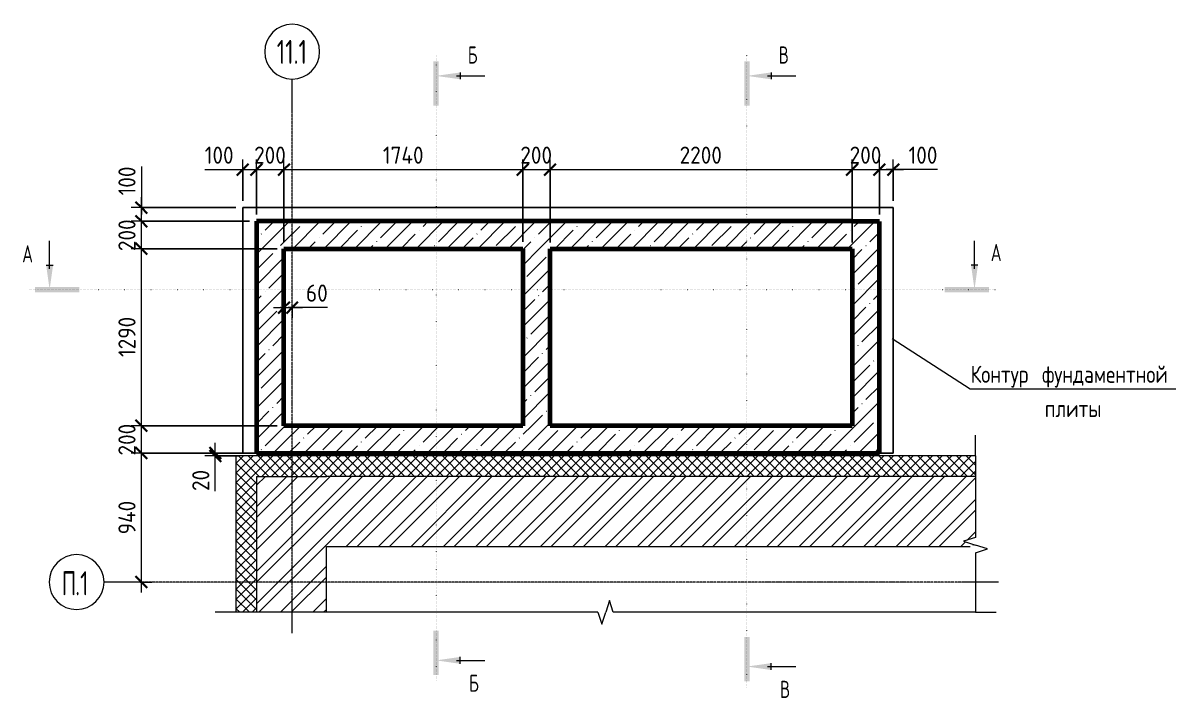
# Model space of a CAD drawing. Header units: millimetres. Extents: x 28039 to 90647, y -4005 to 79470.
# Drawn here: x 38134 to 46536, y 74550 to 79470 of the extents above; entities that cross this region are included whole.
import ezdxf

# ---------------------------------------------------------------- set-up
doc = ezdxf.new("R2010")
doc.units = ezdxf.units.MM
doc.linetypes.add('02 Штрихпунктирная _20 мм_', pattern=[25, 20, -2.5, 0, -2.5])
doc.linetypes.add('04 Пунктир 10мм', pattern=[10, 0, -10])
for name, color, linetype, lineweight in [('AA_Dim', 7, 'Continuous', 9), ('AA_Dim-50', 7, 'Continuous', 9), ('AA_Oformlenie', 7, 'Continuous', 9), ('AA_Razrez', 7, 'Continuous', 9), ('AA_Vinoska', 7, 'Continuous', 9), ('AF_Stena', 7, 'Continuous', 9), ('Оси', 7, 'Continuous', 9)]:
    doc.layers.add(name, color=color, linetype=linetype, lineweight=lineweight)
doc.layers.add('AF_Stena_Опалубка', color=7, linetype='Continuous', lineweight=20, true_color=0x0063c6)
doc.layers.add('KR_Fundament', color=7, linetype='Continuous', lineweight=20, true_color=0x804000)
doc.styles.add('GOST Common', font='GOST_Common.ttf', dxfattribs={"width": 0.85, "height": 125})
doc.styles.add('ISOCPEUR', font='isocpeur.TTF', dxfattribs={"width": 0.7, "height": 175})
doc.styles.add('ISOCPEUR_1', font='isocpeur.TTF', dxfattribs={"width": 0.7, "height": 125})
doc.styles.add('ISOCPEUR_2', font='isocpeur.TTF', dxfattribs={"width": 0.9, "height": 125})
doc.dimstyles.new('00_Точн_3_знака__прозр_', dxfattribs={"dimscale": 304.8, "dimtxt": 125.344371, "dimasz": 0.278871, "dimexe": 0.246063, "dimexo": 0.164042, "dimgap": 0.016404, "dimtad": 1, "dimdec": 3, "dimrnd": 0.001, "dimdsep": 46, "dimtxsty": 'ISOCPEUR_2', "dimblk1": 'OBLIQUE', "dimblk2": 'OBLIQUE', "dimsah": 1, "dimcen": 0.09, "dimdle": 0.246063, "dimazin": 0, "dimtfac": 1, "dimtdec": 4, "dimtix": 1, "dimtmove": 0, "dimatfit": 3, "dimfxl": 1, "dimtvp": 1, "dimtolj": 1, "dimtzin": 0, "dimlwd": 18, "dimlwe": 18, "dimarcsym": 2})
doc.dimstyles.new('00_Точн_3_знака__прозр__1', dxfattribs={"dimscale": 304.8, "dimtxt": 125.344371, "dimasz": 0.278871, "dimexe": 0.246063, "dimexo": 0.164042, "dimgap": 0.016404, "dimtad": 1, "dimdec": 3, "dimrnd": 0.001, "dimdsep": 46, "dimtxsty": 'ISOCPEUR_2', "dimblk1": 'OBLIQUE', "dimblk2": 'OBLIQUE', "dimsah": 1, "dimcen": 0.09, "dimdle": 0.246063, "dimazin": 0, "dimtfac": 1, "dimtdec": 4, "dimtix": 1, "dimtmove": 1, "dimatfit": 3, "dimfxl": 1, "dimtvp": 1, "dimtolj": 1, "dimtzin": 0, "dimlwd": 18, "dimlwe": 18, "dimarcsym": 2})
pattern_1 = [(45, (10094.83, 0), (-117.8655, 117.8655), []), (45, (10173.4, 0), (-117.8655, 117.8655), [])]
pattern_2 = [(45, (10094.83, 0), (-35.35534, 35.35534), []), (135, (10094.83, 0), (-35.35534, -35.35534), [])]
pattern_3 = [(45, (10094.83, 0), (-112.2532, 112.2532), []), (45, (10207.08, 0), (-112.2532, 112.2532), [198.437, -39.687, 1.676, -38.011])]

# ---------------------------------------------------------------- blocks, each defined once
blk = doc.blocks.new('011_ЛинияОбрыва _ЭлУзла_Линия_ - Тип 1-3694137-План СТм на отм_ -1_700 Опл')
at = {"layer": 'AA_Oformlenie'}
for p, q in [((0, 0), (595, 0)), ((706.3, 0), (1140, 0))]:
    blk.add_line(p, q, dxfattribs=at)
blk = doc.blocks.new('011_ЛинияОбрыва _ЭлУзла_Линия_ - Тип 1-3694237-План СТм на отм_ -1_700 Опл')
at = {"layer": 'AA_Oformlenie'}
for p, q in [((0, 0), (2640, 0)), ((2751.3, 0), (5390, 0))]:
    blk.add_line(p, q, dxfattribs=at)
blk = doc.blocks.new('Ось сетки - d_4мм-2765513-План СТм на отм_ -1_700 Опл')
at = {"layer": 'Оси', "color": 12, "true_color": 0xc80000}
for start, end in [(360, 180), (360, 180), (180, 360), (180, 360)]:
    blk.add_arc((0, 0), 4, start, end, dxfattribs=at)
blk = doc.blocks.new('Разрез - Номер узла_ сзади-394133-План СТм на отм_ -1_700 Опл')
at = {"layer": 'AA_Razrez'}
for points in [[(7.33, 0.4), (7.33, -0.39), (0.87, -0.39), (0.87, 0.4)], [(3.5, -3.53), (2.5, -3.53), (3, 0)]]:
    blk.add_hatch(color=256, dxfattribs=at).paths.add_polyline_path(points)
for p, q in [((3, -3), (3, -7.1)), ((2.5, -3.53), (3.5, -3.53))]:
    blk.add_line(p, q, dxfattribs=at)
blk = doc.blocks.new('Разрез - Номер узла_ спереди-394134-План СТм на отм_ -1_700 Опл')
at = {"layer": 'AA_Razrez'}
for points in [[(7.33, 0.4), (7.33, -0.39), (0.87, -0.39), (0.87, 0.4)], [(3.5, -3.53), (2.5, -3.53), (3, 0)]]:
    blk.add_hatch(color=256, dxfattribs=at).paths.add_polyline_path(points)
for p, q in [((3, -3), (3, -7.1)), ((2.5, -3.53), (3.5, -3.53))]:
    blk.add_line(p, q, dxfattribs=at)
blk = doc.blocks.new('DIMBLOCK6-План СТм на отм_ -1_700 Опл')
at = {"layer": 'AA_Dim-50', "color": 30, "lineweight": 30, "true_color": 0xff8000, "transparency": 16777216}
for p, q in [((38996.4, 76335), (38953.9, 76377.5)), ((38996.4, 76335), (39038.9, 76292.5)), ((38996.4, 75395), (38953.9, 75437.5)), ((38996.4, 75395), (39038.9, 75352.5))]:
    blk.add_line(p, q, dxfattribs=at)
at = {"layer": 'AA_Dim-50', "color": 30, "lineweight": 18, "true_color": 0xff8000, "transparency": 16777216}
for p, q in [((39784.9, 76335), (38921.4, 76335)), ((38996.4, 75320), (38996.4, 76335)), ((38996.4, 76335), (39784.9, 76335)), ((38986.2, 75395), (39071.4, 75395)), ((38996.4, 75395), (38986.2, 75395))]:
    blk.add_line(p, q, dxfattribs=at)
at = {"layer": 'AA_Dim-50', "color": 0, "lineweight": 18, "transparency": 16777216, "insert": (38828.5, 75743.2), "char_height": 125, "width": 292.313, "attachment_point": 1, "rotation": 90, "line_spacing_factor": 1.135194, "style": 'ISOCPEUR_2'}
blk.add_mtext('940', dxfattribs=at)
blk = doc.blocks.new('_Oblique')
at = {"color": 0, "linetype": 'ByBlock', "lineweight": -2}
blk.add_line((-0.5, -0.5), (0.5, 0.5), dxfattribs=at)
blk = doc.blocks.new('DIMBLOCK7-План СТм на отм_ -1_700 Опл')
at = {"layer": 'AA_Dim-50', "color": 30, "lineweight": 30, "true_color": 0xff8000, "transparency": 16777216}
for p, q in [((38996.4, 76535), (38953.9, 76577.5)), ((38996.4, 76535), (39038.9, 76492.5)), ((38996.4, 76335), (38953.9, 76377.5)), ((38996.4, 76335), (39038.9, 76292.5))]:
    blk.add_line(p, q, dxfattribs=at)
at = {"layer": 'AA_Dim-50', "color": 30, "lineweight": 18, "true_color": 0xff8000, "transparency": 16777216}
for p, q in [((39984.9, 76535), (38921.4, 76535)), ((38996.4, 76335), (38996.4, 76535)), ((38996.4, 76535), (39984.9, 76535)), ((39784.9, 76335), (38921.4, 76335)), ((38996.4, 76335), (39784.9, 76335))]:
    blk.add_line(p, q, dxfattribs=at)
at = {"layer": 'AA_Dim-50', "color": 0, "lineweight": 18, "transparency": 16777216, "insert": (38828.5, 76317.9), "char_height": 125, "width": 280.961, "attachment_point": 1, "rotation": 90, "line_spacing_factor": 1.135194, "style": 'ISOCPEUR_2'}
blk.add_mtext('200', dxfattribs=at)
blk = doc.blocks.new('DIMBLOCK8-План СТм на отм_ -1_700 Опл')
at = {"layer": 'AA_Dim-50', "color": 30, "lineweight": 18, "true_color": 0xff8000, "transparency": 16777216}
for p, q in [((39984.9, 77825), (38921.4, 77825)), ((38996.4, 76535), (38996.4, 77825)), ((38996.4, 77825), (39984.9, 77825)), ((39984.9, 76535), (38921.4, 76535)), ((38996.4, 76535), (39984.9, 76535))]:
    blk.add_line(p, q, dxfattribs=at)
at = {"layer": 'AA_Dim-50', "color": 30, "lineweight": 30, "true_color": 0xff8000, "transparency": 16777216}
for p, q in [((38996.4, 77825), (38953.9, 77867.5)), ((38996.4, 77825), (39038.9, 77782.5)), ((38996.4, 76535), (38953.9, 76577.5)), ((38996.4, 76535), (39038.9, 76492.5))]:
    blk.add_line(p, q, dxfattribs=at)
at = {"layer": 'AA_Dim-50', "color": 0, "lineweight": 18, "transparency": 16777216, "insert": (38828.5, 77035.7), "char_height": 125, "width": 346.234, "attachment_point": 1, "rotation": 90, "line_spacing_factor": 1.135194, "style": 'ISOCPEUR_2'}
blk.add_mtext('1290', dxfattribs=at)
blk = doc.blocks.new('DIMBLOCK9-План СТм на отм_ -1_700 Опл')
at = {"layer": 'AA_Dim-50', "color": 30, "lineweight": 30, "true_color": 0xff8000, "transparency": 16777216}
for p, q in [((38996.4, 78025), (38953.9, 78067.5)), ((38996.4, 78025), (39038.9, 77982.5)), ((38996.4, 77825), (38953.9, 77867.5)), ((38996.4, 77825), (39038.9, 77782.5))]:
    blk.add_line(p, q, dxfattribs=at)
at = {"layer": 'AA_Dim-50', "color": 30, "lineweight": 18, "true_color": 0xff8000, "transparency": 16777216}
for p, q in [((39784.9, 78025), (38921.4, 78025)), ((38996.4, 77825), (38996.4, 78025)), ((38996.4, 78025), (39784.9, 78025)), ((39984.9, 77825), (38921.4, 77825)), ((38996.4, 77825), (39984.9, 77825))]:
    blk.add_line(p, q, dxfattribs=at)
at = {"layer": 'AA_Dim-50', "color": 0, "lineweight": 18, "transparency": 16777216, "insert": (38828.5, 77807.9), "char_height": 125, "width": 280.961, "attachment_point": 1, "rotation": 90, "line_spacing_factor": 1.135194, "style": 'ISOCPEUR_2'}
blk.add_mtext('200', dxfattribs=at)
blk = doc.blocks.new('DIMBLOCK10-План СТм на отм_ -1_700 Опл')
at = {"layer": 'AA_Dim-50', "color": 30, "lineweight": 18, "true_color": 0xff8000, "transparency": 16777216}
for p, q in [((38996.4, 78424.2), (38996.4, 78163.8)), ((38996.4, 78025), (38996.4, 78200)), ((38996.4, 78163.8), (38996.4, 78075)), ((39684.9, 78125), (38921.4, 78125)), ((38996.4, 78125), (39684.9, 78125)), ((39784.9, 78025), (38921.4, 78025)), ((38996.4, 78025), (39784.9, 78025))]:
    blk.add_line(p, q, dxfattribs=at)
at = {"layer": 'AA_Dim-50', "color": 30, "lineweight": 30, "true_color": 0xff8000, "transparency": 16777216}
for p, q in [((38996.4, 78125), (38953.9, 78167.5)), ((38996.4, 78025), (38953.9, 78067.5)), ((38996.4, 78125), (39038.9, 78082.5)), ((38996.4, 78025), (39038.9, 77982.5))]:
    blk.add_line(p, q, dxfattribs=at)
at = {"layer": 'AA_Dim-50', "color": 0, "lineweight": 18, "transparency": 16777216, "insert": (38828.5, 78213.8), "char_height": 125, "width": 252.581, "attachment_point": 1, "rotation": 90, "line_spacing_factor": 1.135194, "style": 'ISOCPEUR_2'}
blk.add_mtext('100', dxfattribs=at)
blk = doc.blocks.new('DIMBLOCK11-План СТм на отм_ -1_700 Опл')
at = {"layer": 'AA_Dim-50', "color": 30, "lineweight": 18, "true_color": 0xff8000, "transparency": 16777216}
for p, q in [((39734.9, 78175), (39734.9, 78476.7)), ((39834.9, 78075), (39834.9, 78476.7)), ((39457.6, 78401.7), (39718, 78401.7)), ((39659.9, 78401.7), (39834.9, 78401.7)), ((39718, 78401.7), (39784.9, 78401.7)), ((39734.9, 78401.7), (39734.9, 78175)), ((39834.9, 78401.7), (39834.9, 78075))]:
    blk.add_line(p, q, dxfattribs=at)
at = {"layer": 'AA_Dim-50', "color": 30, "lineweight": 30, "true_color": 0xff8000, "transparency": 16777216}
for p, q in [((39734.9, 78401.7), (39692.4, 78359.2)), ((39734.9, 78401.7), (39777.4, 78444.2)), ((39834.9, 78401.7), (39792.4, 78359.2)), ((39834.9, 78401.7), (39877.4, 78444.2))]:
    blk.add_line(p, q, dxfattribs=at)
at = {"layer": 'AA_Dim-50', "color": 0, "lineweight": 18, "transparency": 16777216, "insert": (39457.6, 78569.6), "char_height": 125, "width": 252.581, "attachment_point": 1, "line_spacing_factor": 1.135194, "style": 'ISOCPEUR_2'}
blk.add_mtext('100', dxfattribs=at)
blk = doc.blocks.new('DIMBLOCK12-План СТм на отм_ -1_700 Опл')
at = {"layer": 'AA_Dim-50', "color": 30, "lineweight": 18, "true_color": 0xff8000, "transparency": 16777216}
for p, q in [((39834.9, 78075), (39834.9, 78476.7)), ((40034.9, 77875), (40034.9, 78476.7)), ((39834.9, 78401.7), (40034.9, 78401.7)), ((39834.9, 78401.7), (39834.9, 78075)), ((40034.9, 78401.7), (40034.9, 77875))]:
    blk.add_line(p, q, dxfattribs=at)
at = {"layer": 'AA_Dim-50', "color": 30, "lineweight": 30, "true_color": 0xff8000, "transparency": 16777216}
for p, q in [((39834.9, 78401.7), (39792.4, 78359.2)), ((39834.9, 78401.7), (39877.4, 78444.2)), ((40034.9, 78401.7), (39992.4, 78359.2)), ((40034.9, 78401.7), (40077.4, 78444.2))]:
    blk.add_line(p, q, dxfattribs=at)
at = {"layer": 'AA_Dim-50', "color": 0, "lineweight": 18, "transparency": 16777216, "insert": (39817.8, 78569.6), "char_height": 125, "width": 280.961, "attachment_point": 1, "line_spacing_factor": 1.135194, "style": 'ISOCPEUR_2'}
blk.add_mtext('200', dxfattribs=at)
blk = doc.blocks.new('DIMBLOCK13-План СТм на отм_ -1_700 Опл')
at = {"layer": 'AA_Dim-50', "color": 30, "lineweight": 18, "true_color": 0xff8000, "transparency": 16777216}
for p, q in [((40034.9, 77875), (40034.9, 78476.7)), ((41774.9, 77875), (41774.9, 78476.7)), ((40034.9, 78401.7), (41774.9, 78401.7)), ((40034.9, 78401.7), (40034.9, 77875)), ((41774.9, 78401.7), (41774.9, 77875))]:
    blk.add_line(p, q, dxfattribs=at)
at = {"layer": 'AA_Dim-50', "color": 30, "lineweight": 30, "true_color": 0xff8000, "transparency": 16777216}
for p, q in [((40034.9, 78401.7), (39992.4, 78359.2)), ((40034.9, 78401.7), (40077.4, 78444.2)), ((41774.9, 78401.7), (41732.4, 78359.2)), ((41774.9, 78401.7), (41817.4, 78444.2))]:
    blk.add_line(p, q, dxfattribs=at)
at = {"layer": 'AA_Dim-50', "color": 0, "lineweight": 18, "transparency": 16777216, "insert": (40755.9, 78569.6), "char_height": 125, "width": 357.586, "attachment_point": 1, "line_spacing_factor": 1.135194, "style": 'ISOCPEUR_2'}
blk.add_mtext('1740', dxfattribs=at)
blk = doc.blocks.new('DIMBLOCK14-План СТм на отм_ -1_700 Опл')
at = {"layer": 'AA_Dim-50', "color": 30, "lineweight": 18, "true_color": 0xff8000, "transparency": 16777216}
for p, q in [((41774.9, 77875), (41774.9, 78476.7)), ((41974.9, 77871.5), (41974.9, 78476.7)), ((41774.9, 78401.7), (41974.9, 78401.7)), ((41774.9, 78401.7), (41774.9, 77875)), ((41974.9, 78401.7), (41974.9, 77871.5))]:
    blk.add_line(p, q, dxfattribs=at)
at = {"layer": 'AA_Dim-50', "color": 30, "lineweight": 30, "true_color": 0xff8000, "transparency": 16777216}
for p, q in [((41774.9, 78401.7), (41732.4, 78359.2)), ((41774.9, 78401.7), (41817.4, 78444.2)), ((41974.9, 78401.7), (41932.4, 78359.2)), ((41974.9, 78401.7), (42017.4, 78444.2))]:
    blk.add_line(p, q, dxfattribs=at)
at = {"layer": 'AA_Dim-50', "color": 0, "lineweight": 18, "transparency": 16777216, "insert": (41757.8, 78569.6), "char_height": 125, "width": 280.961, "attachment_point": 1, "line_spacing_factor": 1.135194, "style": 'ISOCPEUR_2'}
blk.add_mtext('200', dxfattribs=at)
blk = doc.blocks.new('DIMBLOCK15-План СТм на отм_ -1_700 Опл')
at = {"layer": 'AA_Dim-50', "color": 30, "lineweight": 18, "true_color": 0xff8000, "transparency": 16777216}
for p, q in [((41974.9, 77871.5), (41974.9, 78476.7)), ((44174.9, 77871), (44174.9, 78476.7)), ((41974.9, 78401.7), (44174.9, 78401.7)), ((41974.9, 78401.7), (41974.9, 77871.5)), ((44174.9, 78401.7), (44174.9, 77871))]:
    blk.add_line(p, q, dxfattribs=at)
at = {"layer": 'AA_Dim-50', "color": 30, "lineweight": 30, "true_color": 0xff8000, "transparency": 16777216}
for p, q in [((41974.9, 78401.7), (41932.4, 78359.2)), ((41974.9, 78401.7), (42017.4, 78444.2)), ((44174.9, 78401.7), (44132.4, 78359.2)), ((44174.9, 78401.7), (44217.4, 78444.2))]:
    blk.add_line(p, q, dxfattribs=at)
at = {"layer": 'AA_Dim-50', "color": 0, "lineweight": 18, "transparency": 16777216, "insert": (42918.8, 78569.6), "char_height": 125, "width": 374.614, "attachment_point": 1, "line_spacing_factor": 1.135194, "style": 'ISOCPEUR_2'}
blk.add_mtext('2200', dxfattribs=at)
blk = doc.blocks.new('DIMBLOCK16-План СТм на отм_ -1_700 Опл')
at = {"layer": 'AA_Dim-50', "color": 30, "lineweight": 18, "true_color": 0xff8000, "transparency": 16777216}
for p, q in [((44174.9, 77871), (44174.9, 78476.7)), ((44374.9, 78074.5), (44374.9, 78476.7)), ((44174.9, 78401.7), (44374.9, 78401.7)), ((44174.9, 78401.7), (44174.9, 77871)), ((44374.9, 78401.7), (44374.9, 78074.5))]:
    blk.add_line(p, q, dxfattribs=at)
at = {"layer": 'AA_Dim-50', "color": 30, "lineweight": 30, "true_color": 0xff8000, "transparency": 16777216}
for p, q in [((44174.9, 78401.7), (44132.4, 78359.2)), ((44174.9, 78401.7), (44217.4, 78444.2)), ((44374.9, 78401.7), (44332.4, 78359.2)), ((44374.9, 78401.7), (44417.4, 78444.2))]:
    blk.add_line(p, q, dxfattribs=at)
at = {"layer": 'AA_Dim-50', "color": 0, "lineweight": 18, "transparency": 16777216, "insert": (44157.8, 78569.6), "char_height": 125, "width": 280.961, "attachment_point": 1, "line_spacing_factor": 1.135194, "style": 'ISOCPEUR_2'}
blk.add_mtext('200', dxfattribs=at)
blk = doc.blocks.new('DIMBLOCK17-План СТм на отм_ -1_700 Опл')
at = {"layer": 'AA_Dim-50', "color": 30, "lineweight": 18, "true_color": 0xff8000, "transparency": 16777216}
for p, q in [((44374.9, 78074.5), (44374.9, 78476.7)), ((44474.9, 78175), (44474.9, 78476.7)), ((44374.9, 78401.7), (44549.9, 78401.7)), ((44374.9, 78401.7), (44374.9, 78074.5)), ((44537, 78401.7), (44424.9, 78401.7)), ((44474.9, 78401.7), (44474.9, 78175)), ((44797.5, 78401.7), (44537, 78401.7))]:
    blk.add_line(p, q, dxfattribs=at)
at = {"layer": 'AA_Dim-50', "color": 30, "lineweight": 30, "true_color": 0xff8000, "transparency": 16777216}
for p, q in [((44374.9, 78401.7), (44332.4, 78359.2)), ((44374.9, 78401.7), (44417.4, 78444.2)), ((44474.9, 78401.7), (44432.4, 78359.2)), ((44474.9, 78401.7), (44517.4, 78444.2))]:
    blk.add_line(p, q, dxfattribs=at)
at = {"layer": 'AA_Dim-50', "color": 0, "lineweight": 18, "transparency": 16777216, "insert": (44587, 78569.6), "char_height": 125, "width": 252.581, "attachment_point": 1, "line_spacing_factor": 1.135194, "style": 'ISOCPEUR_2'}
blk.add_mtext('100', dxfattribs=at)
blk = doc.blocks.new('DIMBLOCK18-План СТм на отм_ -1_700 Опл')
at = {"layer": 'AA_Dim-50', "color": 30, "lineweight": 18, "true_color": 0xff8000, "transparency": 16777216}
for p, q in [((39959.9, 77396.3), (40169.9, 77396.3)), ((40034.9, 77406.4), (40034.9, 77321.3)), ((40034.9, 77396.3), (40034.9, 77406.4)), ((40145.7, 77396.3), (40064.9, 77396.3)), ((40094.9, 77406.4), (40094.9, 77321.3)), ((40094.9, 77396.3), (40094.9, 77406.4)), ((40351.7, 77396.3), (40145.7, 77396.3))]:
    blk.add_line(p, q, dxfattribs=at)
at = {"layer": 'AA_Dim-50', "color": 30, "lineweight": 30, "true_color": 0xff8000, "transparency": 16777216}
for p, q in [((40034.9, 77396.3), (39992.4, 77353.8)), ((40034.9, 77396.3), (40077.4, 77438.8)), ((40094.9, 77396.3), (40052.4, 77353.8)), ((40094.9, 77396.3), (40137.4, 77438.8))]:
    blk.add_line(p, q, dxfattribs=at)
at = {"layer": 'AA_Dim-50', "color": 0, "lineweight": 18, "transparency": 16777216, "insert": (40195.7, 77564.1), "char_height": 125, "width": 187.307, "attachment_point": 1, "line_spacing_factor": 1.135194, "style": 'ISOCPEUR_2'}
blk.add_mtext('60', dxfattribs=at)
blk = doc.blocks.new('DIMBLOCK19-План СТм на отм_ -1_700 Опл')
at = {"layer": 'AA_Dim-50', "color": 30, "lineweight": 30, "true_color": 0xff8000, "transparency": 16777216}
for p, q in [((39534.3, 76335), (39491.8, 76377.5)), ((39534.3, 76315), (39491.8, 76357.5)), ((39534.3, 76335), (39576.8, 76292.5)), ((39534.3, 76315), (39576.8, 76272.5))]:
    blk.add_line(p, q, dxfattribs=at)
at = {"layer": 'AA_Dim-50', "color": 30, "lineweight": 18, "true_color": 0xff8000, "transparency": 16777216}
for p, q in [((39534.3, 76240), (39534.3, 76410)), ((39784.9, 76335), (39459.3, 76335)), ((39708.2, 76315), (39459.3, 76315)), ((39534.3, 76335), (39784.9, 76335)), ((39534.3, 76265.1), (39534.3, 76325)), ((39534.3, 76315), (39708.2, 76315)), ((39534.3, 76059), (39534.3, 76265.1))]:
    blk.add_line(p, q, dxfattribs=at)
at = {"layer": 'AA_Dim-50', "color": 0, "lineweight": 18, "transparency": 16777216, "insert": (39366.4, 76059), "char_height": 125, "width": 187.307, "attachment_point": 1, "rotation": 90, "line_spacing_factor": 1.135194, "style": 'ISOCPEUR_2'}
blk.add_mtext('20', dxfattribs=at)
blk = doc.blocks.new('010_Текст с выноской - Текст 2 строки-3720126-План СТм на отм_ -1_700 Опл')
at = {"layer": 'AA_Vinoska'}
blk.add_line((-15, 0), (15, 0), dxfattribs=at)

msp = doc.modelspace()

# ---------------------------------------------------------------- hatches: boundary and pattern name
at = {"layer": 'AF_Stena'}
h = msp.add_hatch(dxfattribs=at)
h.set_pattern_fill('FP_3', color=256, style=0, pattern_type=2)
h.set_pattern_definition(pattern_3)
h.paths.add_polyline_path([(40034.8926, 76335), (40034.8926, 78025), (39834.8926, 78025), (39834.8926, 76335)])
h = msp.add_hatch(dxfattribs=at)
h.set_pattern_fill('FP_3', color=256, style=0, pattern_type=2)
h.set_pattern_definition(pattern_3)
h.paths.add_polyline_path([(41774.8926, 77825), (41974.8926, 77825), (41974.8926, 78025), (40034.8926, 78025), (40034.8926, 77825)])
h = msp.add_hatch(dxfattribs=at)
h.set_pattern_fill('FP_3', color=256, style=0, pattern_type=2)
h.set_pattern_definition(pattern_3)
h.paths.add_polyline_path([(44174.8926, 77825), (44174.8926, 78025), (41974.8926, 78025), (41974.8926, 77825), (42312.2085, 77825)])
h = msp.add_hatch(dxfattribs=at)
h.set_pattern_fill('FP_3', color=256, style=0, pattern_type=2)
h.set_pattern_definition(pattern_3)
h.paths.add_polyline_path([(44374.8926, 76335.5), (44374.8926, 78024.5), (44174.8926, 78024.5), (44174.8926, 76335.5)])
h = msp.add_hatch(dxfattribs=at)
h.set_pattern_fill('FP_3', color=256, style=0, pattern_type=2)
h.set_pattern_definition(pattern_3)
h.paths.add_polyline_path([(41974.8926, 76535), (41974.8926, 77825), (41774.8926, 77825), (41774.8926, 76535)])
h = msp.add_hatch(dxfattribs=at)
h.set_pattern_fill('FP_3', color=256, style=0, pattern_type=2)
h.set_pattern_definition(pattern_3)
h.paths.add_polyline_path([(41974.8926, 76335), (41974.8926, 76535), (40034.8926, 76535), (40034.8926, 76335)])
h = msp.add_hatch(dxfattribs=at)
h.set_pattern_fill('FP_3', color=256, style=0, pattern_type=2)
h.set_pattern_definition(pattern_3)
h.paths.add_polyline_path([(41974.8926, 76335), (44174.8926, 76335.5), (44174.8926, 76535), (41974.8926, 76535)])
h = msp.add_hatch(dxfattribs=at)
h.set_pattern_fill('FP_2', color=256, style=0, pattern_type=2)
h.set_pattern_definition(pattern_2)
h.paths.add_polyline_path([(39739.0861, 75175), (39834.8926, 75175), (39834.8926, 76315), (39684.8926, 76315), (39684.8926, 75175)])
h = msp.add_hatch(dxfattribs=at)
h.set_pattern_fill('FP_2', color=256, style=0, pattern_type=2)
h.set_pattern_definition(pattern_2)
h.paths.add_polyline_path([(40344.8926, 76165), (45074.8926, 76165), (45074.8926, 76315), (39834.8926, 76315), (39834.8926, 76165)])
h = msp.add_hatch(dxfattribs=at)
h.set_pattern_fill('FP_1', color=256, style=0, pattern_type=2)
h.set_pattern_definition(pattern_1)
h.paths.add_polyline_path([(40109.508, 75175), (40344.8926, 75175), (40344.8926, 76165), (39834.8926, 76165), (39834.8926, 75175)])
h = msp.add_hatch(dxfattribs=at)
h.set_pattern_fill('FP_1', color=256, style=0, pattern_type=2)
h.set_pattern_definition(pattern_1)
h.paths.add_polyline_path([(45035.6399, 75655), (45035.6399, 75665), (45074.8926, 75665), (44988.2901, 75692.5), (45074.8926, 75720), (45074.8926, 76165), (40344.8926, 76165), (40344.8926, 75655), (44988.2901, 75655)])

# ---------------------------------------------------------------- linework, layer by layer
at = {"layer": 'AA_Razrez', "color": 7, "linetype": '04 Пунктир 10мм', "true_color": 0xffffff}
for p, q in [((41143.405, 79235.0983), (41143.405, 74674.2743)), ((43409.3709, 74629.2019), (43409.3709, 79235.0983)), ((38177.2747, 77527.6754), (45217.6135, 77527.6754))]:
    msp.add_line(p, q, dxfattribs=at)
at = {"layer": 'AA_Vinoska'}
for p, q in [((44467.454, 77170.3818), (45035.6816, 76803.254)), ((45074.8926, 76315), (45074.8926, 76465)), ((45074.8926, 75720), (44988.2901, 75692.5)), ((44988.2901, 75692.5), (45074.8926, 75665)), ((45161.5427, 75636.8457), (45074.8926, 75665)), ((45074.8926, 75608.6913), (45161.5427, 75636.8457)), ((42407.3926, 75261.6025), (42379.8926, 75175)), ((42434.8926, 75175), (42407.3926, 75261.6025)), ((39684.8926, 75175), (39534.8926, 75175)), ((42323.5839, 75175), (42351.7383, 75088.3499)), ((42351.7383, 75088.3499), (42379.8926, 75175)), ((45074.8926, 75175), (45224.8926, 75175))]:
    msp.add_line(p, q, dxfattribs=at)
at = {"layer": 'AF_Stena_Опалубка', "lineweight": 60}
for p, q in [((40034.8926, 78025), (39834.8926, 78025)), ((39834.8926, 78025), (39834.8926, 76335)), ((41974.8926, 78025), (40034.8926, 78025)), ((44174.8926, 78025), (41974.8926, 78025)), ((44174.8926, 78024.5), (44174.8926, 78025)), ((44374.8926, 78024.5), (44174.8926, 78024.5)), ((44374.8926, 76335.5), (44374.8926, 78024.5)), ((40034.8926, 76535), (40034.8926, 77825)), ((40034.8926, 77825), (41774.8926, 77825)), ((41774.8926, 77825), (41774.8926, 76535)), ((41974.8926, 76535), (41974.8926, 77825)), ((41974.8926, 77825), (44174.8926, 77825)), ((44174.8926, 77825), (44174.8926, 76535)), ((41774.8926, 76535), (40034.8926, 76535)), ((44174.8926, 76535), (41974.8926, 76535)), ((39834.8926, 76335), (40034.8926, 76335)), ((40034.8926, 76335), (41974.8926, 76335)), ((41974.8926, 76335), (44174.8926, 76335)), ((44174.8926, 76335), (44174.8926, 76335.5)), ((44174.8926, 76335.5), (44374.8926, 76335.5))]:
    msp.add_line(p, q, dxfattribs=at)
at = {"layer": 'AF_Stena_Опалубка'}
for p, q in [((39834.8926, 76315), (39684.8926, 76315)), ((39684.8926, 76315), (39684.8926, 75175)), ((40344.8926, 76315), (39834.8926, 76315)), ((45074.8926, 76315), (40344.8926, 76315)), ((40344.8926, 75175), (40344.8926, 75655)), ((40344.8926, 75655), (45035.6399, 75655))]:
    msp.add_line(p, q, dxfattribs=at)
at = {"layer": 'AF_Stena_Опалубка', "color": 7}
for p, q in [((39834.8926, 76165), (39834.8926, 75175)), ((39834.8926, 76165), (40344.8926, 76165)), ((45074.8926, 76165), (40344.8926, 76165))]:
    msp.add_line(p, q, dxfattribs=at)
at = {"layer": 'KR_Fundament'}
for p, q in [((39734.8926, 76335), (39734.8926, 78125)), ((39734.8926, 78125), (44474.8926, 78125)), ((44474.8926, 78125), (39734.8926, 78125)), ((39734.8926, 78125), (39734.8926, 76335)), ((44474.8926, 78125), (44474.8926, 76335)), ((44474.8926, 76335), (44474.8926, 78125)), ((44474.8926, 76335), (39734.8926, 76335)), ((39734.8926, 76335), (44174.8926, 76335)), ((44174.8926, 76335), (44374.8926, 76335)), ((44374.8926, 76335), (44474.8926, 76335))]:
    msp.add_line(p, q, dxfattribs=at)
at = {"layer": 'Оси'}
for p, q in [((40094.8926, 78811.238), (40094.8926, 79061.238)), ((38973.692, 75395), (38723.692, 75395)), ((45243.3062, 75395), (44993.3062, 75395)), ((40094.8926, 75022.3758), (40094.8926, 75272.3758))]:
    msp.add_line(p, q, dxfattribs=at)
at = {"layer": 'Оси', "linetype": '02 Штрихпунктирная _20 мм_'}
for p, q in [((40094.8926, 75272.3758), (40094.8926, 78811.238)), ((44993.3062, 75395), (38973.692, 75395))]:
    msp.add_line(p, q, dxfattribs=at)

# ---------------------------------------------------------------- block references
at = {"layer": 'AA_Oformlenie'}
for name, p, rotation in [('011_ЛинияОбрыва _ЭлУзла_Линия_ - Тип 1-3694137-План СТм на отм_ -1_700 Опл', (45074.8926, 76315), 270), ('011_ЛинияОбрыва _ЭлУзла_Линия_ - Тип 1-3694237-План СТм на отм_ -1_700 Опл', (45074.8926, 75175), 180)]:
    msp.add_blockref(name, p, dxfattribs=dict(at, rotation=rotation))
at = {"layer": 'AA_Razrez', "extrusion": (0, 0, -1), "xscale": 49.99999999999998, "yscale": 49.99999999999998, "zscale": 49.99999999999998}
for p, rotation in [((-41143.405, 79235.0983), 270.0000000000003), ((-43409.3709, 79235.0983), 270.0000000000002), ((-38177.2747, 77527.6754), 180)]:
    msp.add_blockref('Разрез - Номер узла_ сзади-394133-План СТм на отм_ -1_700 Опл', p, dxfattribs=dict(at, rotation=rotation))
at = {"layer": 'AA_Razrez', "xscale": 49.99999999999998, "yscale": 49.99999999999998, "zscale": 49.99999999999998}
for p, rotation in [((45217.6135, 77527.6754), 180), ((41143.405, 74674.2743), 89.99999999999947), ((43409.3709, 74629.2019), 90)]:
    msp.add_blockref('Разрез - Номер узла_ спереди-394134-План СТм на отм_ -1_700 Опл', p, dxfattribs=dict(at, rotation=rotation))
at = {"layer": 'AA_Vinoska', "xscale": 50, "yscale": 50, "zscale": 50}
msp.add_blockref('010_Текст с выноской - Текст 2 строки-3720126-План СТм на отм_ -1_700 Опл', (45785.6816, 76803.254), dxfattribs=at)
at = {"layer": 'Оси', "color": 12, "true_color": 0xc80000, "xscale": 49.99999999999998, "yscale": 49.99999999999998, "zscale": 49.99999999999998}
msp.add_blockref('Ось сетки - d_4мм-2765513-План СТм на отм_ -1_700 Опл', (40094.8926, 79261.238), dxfattribs=at)
at = {"layer": 'Оси', "color": 12, "true_color": 0xc80000, "xscale": 49.99999999999998, "yscale": 49.99999999999998, "zscale": 49.99999999999998, "rotation": 89.99999999999977}
msp.add_blockref('Ось сетки - d_4мм-2765513-План СТм на отм_ -1_700 Опл', (38523.692, 75395), dxfattribs=at)

# ---------------------------------------------------------------- texts
at = {"layer": 'AA_Razrez', "char_height": 125, "attachment_point": 1, "style": 'ISOCPEUR_1'}
for s, insert, width in [('\\fISOCPEUR|b0|i0|c204|p34|;\\W.7;Б', (41374.6115, 79299.8289), 84.177187), ('\\fISOCPEUR|b0|i0|c204|p34|;\\W.7;В', (43640.5774, 79299.8289), 84.177187), ('\\fISOCPEUR|b0|i0|c204|p34|;\\W.7;А', (38127.4284, 77850.2412), 95.400812), ('\\fISOCPEUR|b0|i0|c204|p34|;\\W.7;А', (45186.2597, 77859.8283), 95.400812), ('\\fISOCPEUR|b0|i0|c204|p34|;\\W.7;Б', (41384.1986, 74720.5124), 84.177187), ('\\fISOCPEUR|b0|i0|c204|p34|;\\W.7;В', (43650.1644, 74675.44), 84.177187)]:
    msp.add_mtext(s, dxfattribs=dict(at, insert=insert, width=width))
at = {"layer": 'AA_Vinoska', "char_height": 125, "attachment_point": 1, "style": 'GOST Common'}
for s, insert, width in [('Контур', (45039.8208, 76972.3692), 586.033562), ('\\fGOST Common|b0|i0|c204|p34|;\\W.85; ', (45523.3468, 76972.3692), 44.293234), ('фундаментной', (45559.8924, 76972.3692), 1172.067125), ('плиты', (45579.5708, 76722.3692), 494.039922)]:
    msp.add_mtext(s, dxfattribs=dict(at, insert=insert, width=width))
at = {"layer": 'Оси', "char_height": 175, "attachment_point": 1, "style": 'ISOCPEUR'}
for s, insert, width in [('11.1', (39982.6523, 79347.4682), 272.172906), ('\\fISOCPEUR|b0|i0|c204|p34|;\\W.7;П', (38414.0784, 75473.5763), 120.653969), ('.1', (38513.6279, 75473.5763), 120.653969)]:
    msp.add_mtext(s, dxfattribs=dict(at, insert=insert, width=width))

# ---------------------------------------------------------------- dimensions: what is measured, and where the dimension line sits
at = {"layer": 'AA_Dim', "color": 30, "lineweight": 18, "true_color": 0xff8000}
for base, p1, p2, override, picture, middle in [((39834.8926, 78401.7341), (39734.8926, 78125), (39834.8926, 78025), {"dimpost": '<>', "dimfxl": 141.421356}, 'DIMBLOCK11-План СТм на отм_ -1_700 Опл', (39583.8437, 78486.2406)), ((44474.8926, 78401.7341), (44374.8926, 78024.5), (44474.8926, 78125), {"dimpost": '<>', "dimfxl": 141.77535}, 'DIMBLOCK17-План СТм на отм_ -1_700 Опл', (44713.3211, 78486.2406)), ((40094.8926, 77396.3095), (40034.8926, 77456.4135), (40094.8926, 77456.4135), {"dimpost": '<>', "dimfxl": 60}, 'DIMBLOCK18-План СТм на отм_ -1_700 Опл', (40289.312, 77480.8159))]:
    dim = msp.add_linear_dim(base=base, p1=p1, p2=p2, dimstyle='00_Точн_3_знака__прозр__1', override=override, dxfattribs=at)
    dim.commit()
    dim.dimension.update_dxf_attribs({"geometry": picture, "text_midpoint": middle, "dimtype": 160})
for base, p1, p2, override, picture, middle in [((40034.8926, 78401.7341), (39834.8926, 78025), (40034.8926, 77825), {"dimpost": '<>', "dimfxl": 282.842712}, 'DIMBLOCK12-План СТм на отм_ -1_700 Опл', (39934.8926, 78469.2341)), ((41774.8926, 78401.7341), (40034.8926, 77825), (41774.8926, 77825), {"dimpost": '<>', "dimfxl": 1740}, 'DIMBLOCK13-План СТм на отм_ -1_700 Опл', (40904.8926, 78469.2341)), ((41974.8926, 78401.7341), (41774.8926, 77825), (41974.8926, 77821.4763), {"dimpost": '<>', "dimfxl": 200.031039}, 'DIMBLOCK14-План СТм на отм_ -1_700 Опл', (41874.8926, 78469.2341)), ((44174.8926, 78401.7341), (41974.8926, 77821.4763), (44174.8926, 77820.9763), {"dimpost": '<>', "dimfxl": 2200.000057}, 'DIMBLOCK15-План СТм на отм_ -1_700 Опл', (43074.8926, 78469.2341)), ((44374.8926, 78401.7341), (44174.8926, 77820.9763), (44374.8926, 78024.5), {"dimpost": '<>', "dimfxl": 285.345245}, 'DIMBLOCK16-План СТм на отм_ -1_700 Опл', (44274.8926, 78469.2341))]:
    dim = msp.add_linear_dim(base=base, p1=p1, p2=p2, dimstyle='00_Точн_3_знака__прозр_', override=override, dxfattribs=at)
    dim.commit()
    dim.dimension.update_dxf_attribs({"geometry": picture, "text_midpoint": middle})
for base, p1, p2, override, picture, middle in [((38996.3521, 78125), (39834.8926, 78025), (39734.8926, 78125), {"dimpost": '<>', "dimfxl": 141.421356}, 'DIMBLOCK10-План СТм на отм_ -1_700 Опл', (38911.8456, 78340.0554)), ((39534.2507, 76335), (39758.1695, 76315), (39834.8926, 76335), {"dimpost": '<>', "dimfxl": 79.28706}, 'DIMBLOCK19-План СТм на отм_ -1_700 Опл', (39449.7443, 76152.6999))]:
    dim = msp.add_linear_dim(base=base, p1=p1, p2=p2, angle=90, dimstyle='00_Точн_3_знака__прозр__1', override=override, dxfattribs=at)
    dim.commit()
    dim.dimension.update_dxf_attribs({"geometry": picture, "text_midpoint": middle, "dimtype": 160, "text_rotation": 90})
for base, p1, p2, override, picture, middle in [((38996.3521, 78025), (40034.8926, 77825), (39834.8926, 78025), {"dimpost": '<>', "dimfxl": 282.842712}, 'DIMBLOCK9-План СТм на отм_ -1_700 Опл', (38928.8521, 77925)), ((38996.3521, 77825), (40034.8926, 76535), (40034.8926, 77825), {"dimpost": '<>', "dimfxl": 1290}, 'DIMBLOCK8-План СТм на отм_ -1_700 Опл', (38928.8521, 77180)), ((38996.3521, 76535), (39834.8926, 76335), (40034.8926, 76535), {"dimpost": '<>', "dimfxl": 282.842712}, 'DIMBLOCK7-План СТм на отм_ -1_700 Опл', (38928.8521, 76435)), ((38996.3521, 76335), (38936.248, 75395), (39834.8926, 76335), {"dimpost": '<>', "dimfxl": 1300.446866}, 'DIMBLOCK6-План СТм на отм_ -1_700 Опл', (38928.8521, 75865))]:
    dim = msp.add_linear_dim(base=base, p1=p1, p2=p2, angle=90, dimstyle='00_Точн_3_знака__прозр_', override=override, dxfattribs=at)
    dim.commit()
    dim.dimension.update_dxf_attribs({"geometry": picture, "text_midpoint": middle})

doc.saveas('drawing.dxf')
